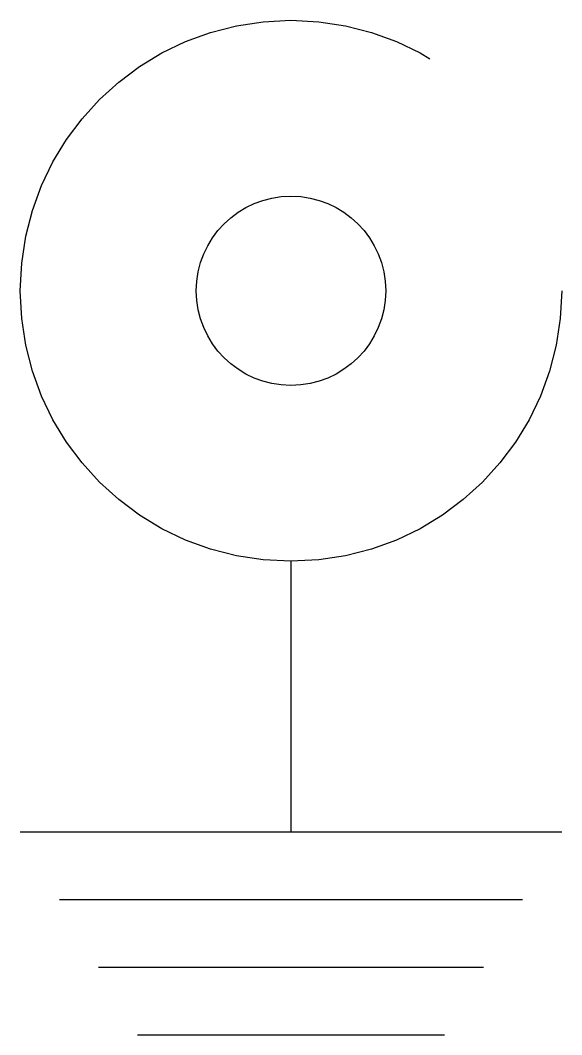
# Model space of a CAD drawing. Header units: millimetres. Extents: x -2926.643 to -2926.31, y 3733.572 to 3734.197.
import ezdxf

# ---------------------------------------------------------------- set-up
doc = ezdxf.new("R2010")
doc.units = ezdxf.units.MM
doc.header["$LTSCALE"] = 10
doc.linetypes.add('HIDDEN2', pattern=[0.1875, 0.125, -0.0625])
doc.layers.add('Ele_diagramas', color=2, linetype='Continuous')

msp = doc.modelspace()

# ---------------------------------------------------------------- linework, layer by layer
at = {"layer": 'Ele_diagramas', "color": 3}
for p, q in [((-2926.47661, 3733.8641), (-2926.47661, 3733.69744)), ((-2926.64327, 3733.69744), (-2926.30994, 3733.69744)), ((-2926.61922, 3733.65577), (-2926.334, 3733.65577)), ((-2926.59516, 3733.6141), (-2926.35805, 3733.6141)), ((-2926.5711, 3733.57244), (-2926.38211, 3733.57244))]:
    msp.add_line(p, q, dxfattribs=at)
at = {"layer": 'Ele_diagramas', "color": 2, "linetype": 'HIDDEN2', "ltscale": 0.7}
for radius in [0.16667, 0.05833]:
    msp.add_circle((-2926.47661, 3734.03077), radius, dxfattribs=at)

doc.saveas('drawing.dxf')
